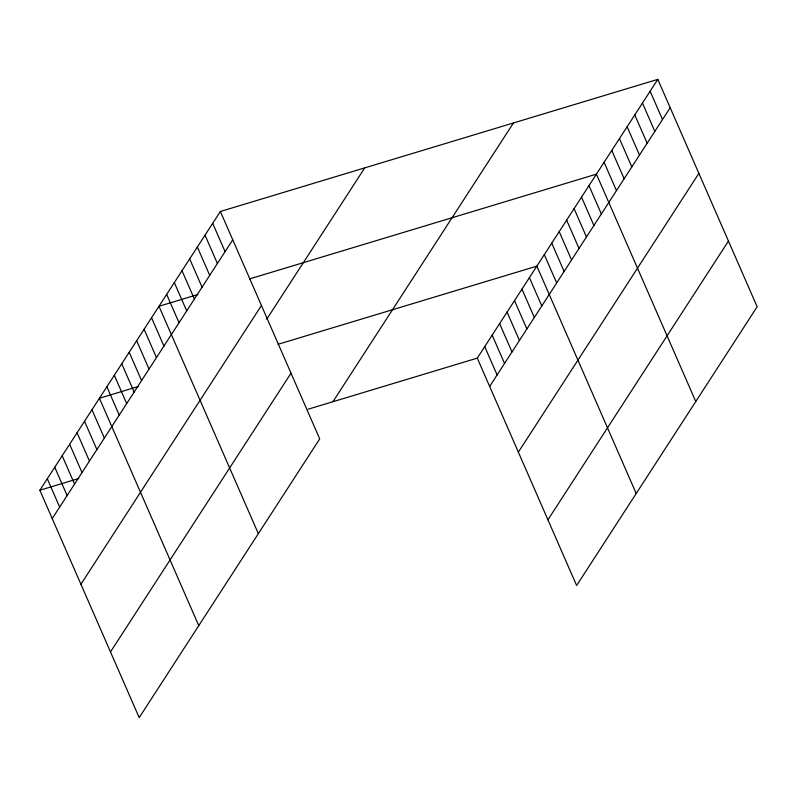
<?xml version="1.0" encoding="UTF-8"?>
<svg xmlns="http://www.w3.org/2000/svg" width="797" height="797" viewBox="0 0 797 797"><rect width="100%" height="100%" fill="white"/><g stroke="black" fill="none" stroke-linecap="round" stroke-linejoin="round"><path stroke-width="1.2" d="M220.37 211.484L319.717 438.878L139.196 717.629L39.85 490.245L220.37 211.484L657.804 79.371L757.15 306.755L576.629 585.516L477.283 358.122L657.804 79.371M52.223 518.568L232.744 239.807M80.925 584.261L261.446 305.5M266.736 319.198L364.727 167.888M110.494 651.936L291.015 373.185M332.927 401.718L513.447 122.967M489.657 386.445L670.177 107.685M518.359 452.138L698.879 173.377M547.928 519.823L728.448 241.063M197.945 294.501L158.992 306.267L258.338 533.651M249.501 278.93L596.425 174.144L695.771 401.539M138.379 386.485L99.426 398.251L198.762 625.645M278.004 344.314L536.859 266.138L636.205 493.522M39.85 490.245L78.803 478.479M308.14 409.21L477.283 358.122M650.133 91.217L662.506 119.54M642.462 103.062L654.835 131.385M634.791 114.907L647.164 143.231M627.119 126.753L639.493 155.076M619.448 138.598L631.822 166.922M611.777 150.454L624.151 178.767M604.096 162.299L616.47 190.622M588.983 185.641L601.356 213.965M581.531 197.138L593.904 225.461M574.089 208.645L586.462 236.958M566.647 220.141L579.021 248.465M559.195 231.638L571.569 259.961M551.753 243.135L564.127 271.458M544.301 254.632L556.675 282.955M529.407 277.635L541.781 305.958M521.965 289.132L534.339 317.455M514.513 300.628L526.887 328.952M507.071 312.125L519.445 340.449M499.619 323.622L511.993 351.945M492.177 335.129L504.551 363.452M484.735 346.625L497.109 374.949M212.699 223.329L225.073 251.653M205.028 235.185L217.402 263.498M197.357 247.03L209.731 275.354M189.686 258.876L202.059 287.199M182.015 270.721L194.388 299.044M174.334 282.566L186.707 310.89M166.663 294.412L179.036 322.735M151.55 317.764L163.923 346.087M144.098 329.261L156.471 357.584M136.656 340.757L149.029 369.081M129.204 352.254L141.577 380.577M121.762 363.761L134.135 392.074M114.32 375.257L126.693 403.581M106.868 386.754L119.241 415.078M91.974 409.748L104.347 438.071M84.532 421.254L96.905 449.568M77.08 432.751L89.453 461.074M69.638 444.248L82.011 472.571M62.186 455.745L74.559 484.068M54.744 467.241L67.117 495.565M47.292 478.748L59.665 507.061"/></g></svg>
